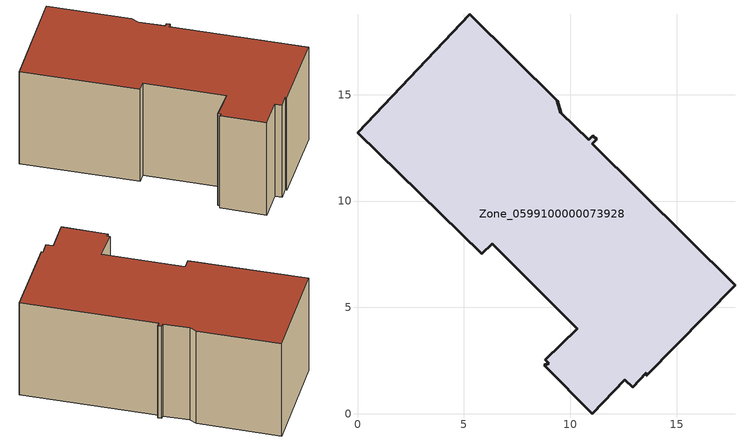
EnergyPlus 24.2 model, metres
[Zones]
Zone_0599100000073928
 floor ground (C_G): 13.57,1.94 12.94,1.23 12.57,1.59 11.05,0 8.79,2.27 8.99,2.38 8.83,2.55 10.34,4 6.33,8 5.84,7.51 0,13.21 5.28,18.78 9.39,14.72 9.56,14.15 10.88,12.89 11.06,13.08 11.24,12.89 11.04,12.7 17.75,6.05 13.59,1.78 z0
 wall outside (C_F): 11.04,12.7 11.24,12.89 11.06,13.08 10.88,12.89 9.56,14.15 9.39,14.72 5.28,18.78 0,13.21 5.84,7.51 6.33,8 10.34,4 8.83,2.55 8.99,2.38 8.79,2.27 11.05,0 12.57,1.59 12.94,1.23 13.57,1.94 13.59,1.78 17.75,6.05 11.04,12.7 z0:7.36
 roof outside (C_R): 12.94,1.23 13.57,1.94 13.59,1.78 17.75,6.05 11.04,12.7 11.24,12.89 11.06,13.08 10.88,12.89 9.56,14.15 9.39,14.72 5.28,18.78 0,13.21 5.84,7.51 6.33,8 10.34,4 8.83,2.55 8.99,2.38 8.79,2.27 11.05,0 12.57,1.59 z7.36
[BUILDING]
Pand.0599100000073928: North Axis=0; Terrain=City; Loads Convergence Tolerance Value=0.04; Temperature Convergence Tolerance Value=0.4; Solar Distribution=FullExterior; Maximum Number of Warmup Days=25; Minimum Number of Warmup Days=1
[Site:Location]
Rotterdam.The.Hague.AP_ZH_NLD Design_Conditions: Latitude=51.96; Longitude=4.45; Time Zone=1; Elevation=-4.5
[SITE:GROUNDTEMPERATURE:BUILDINGSURFACE]
18, 18, 18, 18, 18, 18, 18, 18, 18, 18, 18, 18
[MATERIAL] Thermal Absorptance=0.9; Solar Absorptance=0.7; Visible Absorptance=0.7
Name | Roughness | Thickness | Conductivity | Density | Specific Heat
G.D.1965 | MediumSmooth | 0.15 | 1 | 540 | 1210
F.D.1965 | Rough | 0.3 | 0.857143 | 1920 | 840
R.D.1965 | MediumRough | 0.2 | 0.08 | 1500 | 1000
[CONSTRUCTION]
C_G: G.D.1965
C_F: F.D.1965
C_R: R.D.1965
[ZONE]
Zone_0599100000073928: Type=1; Multiplier=1; Ceiling Height=Autocalculate; Volume=Autocalculate; Floor Area=autocalculate; Part of Total Floor Area=Yes
[ZONEINFILTRATION:DESIGNFLOWRATE]
Infil_Zone_0599100000073928: Zone or ZoneList or Space or SpaceList=Zone_0599100000073928; Schedule=AlwaysOn; Design Flow Rate Calculation Method=Flow/Area; Flow Rate per Floor Area=0.0042; Constant Term Coefficient=1; Temperature Term Coefficient=0; Velocity Term Coefficient=0; Velocity Squared Term Coefficient=0
[HVACTEMPLATE:ZONE:IDEALLOADSAIRSYSTEM]
Zone_0599100000073928: Maximum Heating Supply Air Temperature=50; Minimum Cooling Supply Air Temperature=13; Maximum Heating Supply Air Humidity Ratio=0.0156; Minimum Cooling Supply Air Humidity Ratio=0.0077; Heating Limit=NoLimit; Cooling Limit=NoLimit; Dehumidification Control Type=ConstantSensibleHeatRatio; Cooling Sensible Heat Ratio=0.7; Dehumidification Setpoint=60; Humidification Control Type=None; Humidification Setpoint=30; Outdoor Air Method=None; Outdoor Air Flow Rate per Person=0.00944; Outdoor Air Flow Rate per Zone Floor Area=0; Outdoor Air Flow Rate per Zone=0; Demand Controlled Ventilation Type=None; Outdoor Air Economizer Type=NoEconomizer; Heat Recovery Type=None; Sensible Heat Recovery Effectiveness=0.7; Latent Heat Recovery Effectiveness=0.65
[ZONECONTROL:THERMOSTAT]
ThermostatControl_Zone_0599100000073928: Zone or ZoneList=Zone_0599100000073928; Control Type Schedule=DualSetpointControlType; Control 1=Thermostat_Zone_0599100000073928; Temperature Difference Between Cutout And Setpoint=0
[THERMOSTATSETPOINT:DUALSETPOINT]
Thermostat_Zone_0599100000073928: Heating Setpoint Temperature Schedule=HeatingSetpoint_Zone_0599100000073928; Cooling Setpoint Temperature Schedule=CoolingSetpoint_Zone_0599100000073928
[SCHEDULE:COMPACT]
HeatingSetpoint_Zone_0599100000073928: Through: 12/31, For: AllDays, Until: 24:00, 21
CoolingSetpoint_Zone_0599100000073928: Through: 12/31, For: AllDays, Until: 24:00, 24
DualSetpointControlType: Through: 12/31, For: AllDays, Until: 24:00, 4
AlwaysOn: Through: 12/31, For: AllDays, Until: 24:00, 1
